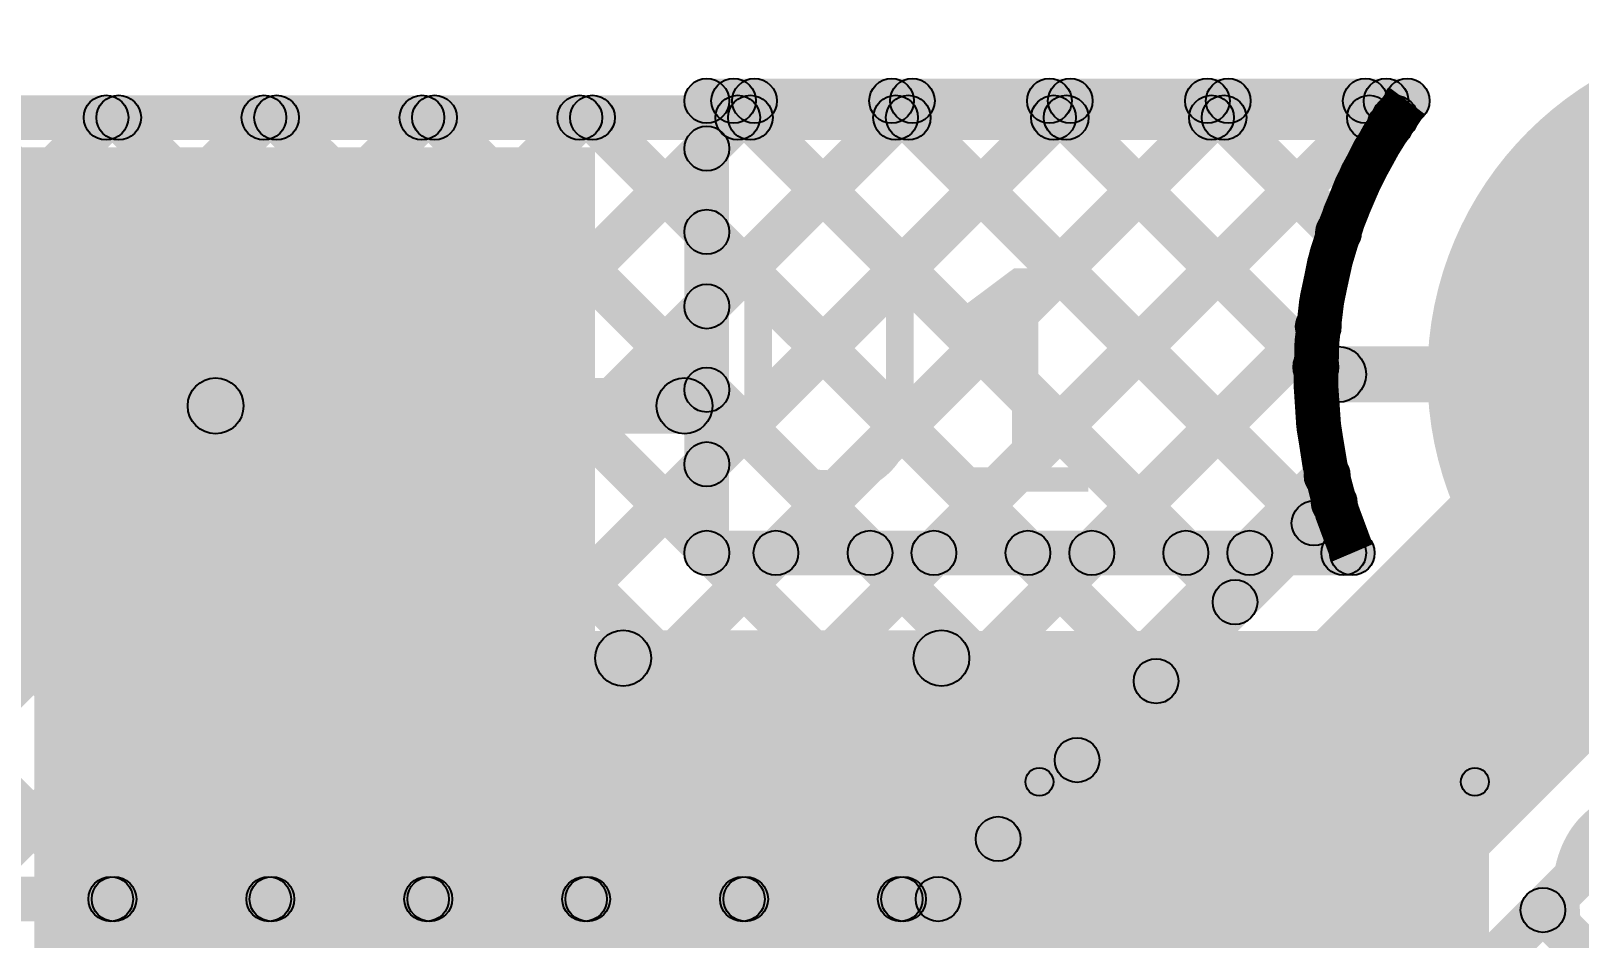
# Model space of a CAD drawing. Header units: millimetres. Extents: x 0.01 to 3.4, y 0.01 to 2.05.
# Drawn here: x 2.4474 to 2.7247, y 1.818 to 1.9805 of the extents above; entities that cross this region are included whole.
import ezdxf

# ---------------------------------------------------------------- set-up
doc = ezdxf.new("R2010")
doc.units = ezdxf.units.MM
doc.header["$MEASUREMENT"] = 0
for name, color, linetype in [('BottomLayer', 5, 'Continuous'), ('BottomSolder', 6, 'Continuous'), ('TopLayer', 1, 'Continuous'), ('TopOverlay', 2, 'Continuous'), ('TopPaste', 8, 'Continuous'), ('TopSolder', 216, 'Continuous')]:
    doc.layers.add(name, color=color, linetype=linetype)

# ---------------------------------------------------------------- blocks, each defined once
blk = doc.blocks.new('UA78M05IDCYR_16')
at = {"layer": 'TopLayer'}
blk.add_hatch(color=1, dxfattribs=at).paths.add_polyline_path([(-0.06398, 0.1565), (0.06398, 0.1565), (0.06398, 0.07185), (-0.06398, 0.07185)])
at = {"layer": 'TopOverlay'}
h = blk.add_hatch(color=2, dxfattribs=at)
edge = h.paths.add_edge_path()
edge.add_arc((0.073, 0.069), 0.005, 0, 360)
for points in [[(0.073, 0.064), (0.073, 0.074), (0.13, 0.074), (0.13, 0.064)], [(0.135, -0.075), (0.125, -0.075), (0.125, 0.069), (0.135, 0.069)]]:
    blk.add_hatch(color=2, dxfattribs=at).paths.add_polyline_path(points)
h = blk.add_hatch(color=2, dxfattribs=at)
edge = h.paths.add_edge_path()
edge.add_arc((0.13, 0.069), 0.005, 0, 360)
h = blk.add_hatch(color=2, dxfattribs=at)
edge = h.paths.add_edge_path()
edge.add_arc((0.13, 0.069), 0.005, 0, 360)
at = {"layer": 'TopPaste'}
blk.add_hatch(color=8, dxfattribs=at).paths.add_polyline_path([(-0.06398, 0.1565), (0.06398, 0.1565), (0.06398, 0.07185), (-0.06398, 0.07185)])
at = {"layer": 'TopSolder'}
blk.add_hatch(color=216, dxfattribs=at).paths.add_polyline_path([(-0.06798, 0.1605), (0.06798, 0.1605), (0.06798, 0.06785), (-0.06798, 0.06785)])
at = {"layer": 'TopOverlay'}
for centre in [(0.073, 0.069), (0.13, 0.069), (0.13, 0.069)]:
    blk.add_circle(centre, 0.005, dxfattribs=at)
blk = doc.blocks.new('C__1206_44')
at = {"layer": 'TopLayer'}
for points in [[(-0.08, 0.035), (-0.02, 0.035), (-0.02, -0.035), (-0.08, -0.035)], [(0.02, 0.035), (0.08, 0.035), (0.08, -0.035), (0.02, -0.035)]]:
    blk.add_hatch(color=1, dxfattribs=at).paths.add_polyline_path(points)
at = {"layer": 'TopOverlay'}
h = blk.add_hatch(color=2, dxfattribs=at)
edge = h.paths.add_edge_path()
edge.add_arc((-0.084, 0.039), 0.0025, 0, 360)
h = blk.add_hatch(color=2, dxfattribs=at)
edge = h.paths.add_edge_path()
edge.add_arc((-0.084, 0.039), 0.0025, 0, 360)
for points in [[(-0.0865, 0.039), (-0.0815, 0.039), (-0.0815, -0.039), (-0.0865, -0.039)], [(-0.084, 0.0365), (-0.084, 0.0415), (-0.024, 0.0415), (-0.024, 0.0365)], [(0.024, 0.0365), (0.024, 0.0415), (0.084, 0.0415), (0.084, 0.0365)], [(0.0815, 0.039), (0.0865, 0.039), (0.0865, -0.039), (0.0815, -0.039)], [(-0.084, -0.0415), (-0.084, -0.0365), (-0.024, -0.0365), (-0.024, -0.0415)], [(0.024, -0.0415), (0.024, -0.0365), (0.084, -0.0365), (0.084, -0.0415)]]:
    blk.add_hatch(color=2, dxfattribs=at).paths.add_polyline_path(points)
h = blk.add_hatch(color=2, dxfattribs=at)
edge = h.paths.add_edge_path()
edge.add_arc((-0.024, 0.039), 0.0025, 0, 360)
h = blk.add_hatch(color=2, dxfattribs=at)
edge = h.paths.add_edge_path()
edge.add_arc((0.024, 0.039), 0.0025, 0, 360)
h = blk.add_hatch(color=2, dxfattribs=at)
edge = h.paths.add_edge_path()
edge.add_arc((0.084, 0.039), 0.0025, 0, 360)
h = blk.add_hatch(color=2, dxfattribs=at)
edge = h.paths.add_edge_path()
edge.add_arc((0.084, 0.039), 0.0025, 0, 360)
h = blk.add_hatch(color=2, dxfattribs=at)
edge = h.paths.add_edge_path()
edge.add_arc((-0.084, -0.039), 0.0025, 0, 360)
h = blk.add_hatch(color=2, dxfattribs=at)
edge = h.paths.add_edge_path()
edge.add_arc((-0.084, -0.039), 0.0025, 0, 360)
h = blk.add_hatch(color=2, dxfattribs=at)
edge = h.paths.add_edge_path()
edge.add_arc((-0.024, -0.039), 0.0025, 0, 360)
h = blk.add_hatch(color=2, dxfattribs=at)
edge = h.paths.add_edge_path()
edge.add_arc((0.024, -0.039), 0.0025, 0, 360)
h = blk.add_hatch(color=2, dxfattribs=at)
edge = h.paths.add_edge_path()
edge.add_arc((0.084, -0.039), 0.0025, 0, 360)
h = blk.add_hatch(color=2, dxfattribs=at)
edge = h.paths.add_edge_path()
edge.add_arc((0.084, -0.039), 0.0025, 0, 360)
at = {"layer": 'TopPaste'}
for points in [[(-0.08, 0.035), (-0.02, 0.035), (-0.02, -0.035), (-0.08, -0.035)], [(0.02, 0.035), (0.08, 0.035), (0.08, -0.035), (0.02, -0.035)]]:
    blk.add_hatch(color=8, dxfattribs=at).paths.add_polyline_path(points)
at = {"layer": 'TopSolder'}
for points in [[(-0.084, 0.039), (-0.016, 0.039), (-0.016, -0.039), (-0.084, -0.039)], [(0.016, 0.039), (0.084, 0.039), (0.084, -0.039), (0.016, -0.039)]]:
    blk.add_hatch(color=216, dxfattribs=at).paths.add_polyline_path(points)
at = {"layer": 'TopOverlay'}
for centre in [(-0.084, 0.039), (-0.084, 0.039), (-0.024, 0.039), (0.024, 0.039), (0.084, 0.039), (0.084, 0.039), (-0.084, -0.039), (-0.084, -0.039), (-0.024, -0.039), (0.024, -0.039), (0.084, -0.039), (0.084, -0.039)]:
    blk.add_circle(centre, 0.0025, dxfattribs=at)

msp = doc.modelspace()

# ---------------------------------------------------------------- hatches: boundary and pattern name
at = {"layer": 'BottomLayer'}
h = msp.add_hatch(color=5, dxfattribs=at)
edge = h.paths.add_edge_path()
edge.add_arc((2.759, 1.919), 0.0575, 0, 360)
for points in [[(0.69628, 1.961), (0.69628, 1.969), (2.69172, 1.969), (2.69172, 1.961)], [(2.32366, 1.82217), (2.318, 1.82783), (2.458, 1.96783), (2.46366, 1.96217)], [(2.31884, 1.96217), (2.3245, 1.96783), (2.4645, 1.82783), (2.45884, 1.82217)], [(2.35194, 1.82217), (2.34628, 1.82783), (2.48628, 1.96783), (2.49194, 1.96217)], [(2.34713, 1.96217), (2.35279, 1.96783), (2.49279, 1.82783), (2.48713, 1.82217)], [(2.38023, 1.82217), (2.37457, 1.82783), (2.51457, 1.96783), (2.52023, 1.96217)], [(2.37541, 1.96217), (2.38107, 1.96783), (2.52107, 1.82783), (2.51541, 1.82217)], [(2.40851, 1.82217), (2.40285, 1.82783), (2.54285, 1.96783), (2.54851, 1.96217)], [(2.4037, 1.96217), (2.40935, 1.96783), (2.54935, 1.82783), (2.5437, 1.82217)], [(2.43679, 1.82217), (2.43114, 1.82783), (2.57114, 1.96783), (2.57679, 1.96217)], [(2.43198, 1.96217), (2.43764, 1.96783), (2.57764, 1.82783), (2.57198, 1.82217)], [(2.46508, 1.82217), (2.45942, 1.82783), (2.59942, 1.96783), (2.60508, 1.96217)], [(2.46027, 1.96217), (2.46592, 1.96783), (2.60592, 1.82783), (2.60027, 1.82217)], [(2.49336, 1.82217), (2.48771, 1.82783), (2.62771, 1.96783), (2.63336, 1.96217)], [(2.48855, 1.96217), (2.49421, 1.96783), (2.62344, 1.8386), (2.61778, 1.83294)], [(2.52165, 1.82217), (2.51599, 1.82783), (2.65599, 1.96783), (2.66165, 1.96217)], [(2.51683, 1.96217), (2.52249, 1.96783), (2.63758, 1.85274), (2.63193, 1.84708)], [(2.54993, 1.82217), (2.54427, 1.82783), (2.68427, 1.96783), (2.68993, 1.96217)], [(2.54512, 1.96217), (2.55078, 1.96783), (2.65173, 1.86688), (2.64607, 1.86122)], [(2.5734, 1.96217), (2.57906, 1.96783), (2.66587, 1.88102), (2.66021, 1.87536)], [(2.60169, 1.96217), (2.60734, 1.96783), (2.68001, 1.89516), (2.67435, 1.88951)], [(2.62997, 1.96217), (2.63563, 1.96783), (2.68034, 1.92312), (2.67468, 1.91746)], [(2.65826, 1.96217), (2.66391, 1.96783), (2.68442, 1.94732), (2.67876, 1.94167)], [(2.64368, 1.76832), (2.60832, 1.80368), (2.74132, 1.93668), (2.77668, 1.90132)], [(2.57822, 1.82217), (2.57256, 1.82783), (2.67512, 1.93039), (2.68078, 1.92474)], [(2.6815, 1.914), (2.6815, 1.924), (2.759, 1.924), (2.759, 1.914)], [(2.6065, 1.82217), (2.60084, 1.82783), (2.67671, 1.9037), (2.68237, 1.89804)], [(2.61267, 1.82217), (2.60702, 1.82783), (2.67799, 1.8988), (2.68365, 1.89315)], [(2.65641, 1.75559), (2.65075, 1.76125), (2.73315, 1.84365), (2.7388, 1.83799)], [(1.73848, 1.821), (1.73848, 1.829), (2.60985, 1.829), (2.60985, 1.821)], [(2.71536, 1.82021), (2.72102, 1.82587), (2.85987, 1.68702), (2.85421, 1.68136)]]:
    msp.add_hatch(color=5, dxfattribs=at).paths.add_polyline_path(points)
h = msp.add_hatch(color=5, dxfattribs=at)
edge = h.paths.add_edge_path()
edge.add_arc((2.46083, 1.965), 0.004, 0, 360)
h = msp.add_hatch(color=5, dxfattribs=at)
edge = h.paths.add_edge_path()
edge.add_arc((2.46309, 1.965), 0.004, 0, 360)
h = msp.add_hatch(color=5, dxfattribs=at)
edge = h.paths.add_edge_path()
edge.add_arc((2.48911, 1.965), 0.004, 0, 360)
h = msp.add_hatch(color=5, dxfattribs=at)
edge = h.paths.add_edge_path()
edge.add_arc((2.49138, 1.965), 0.004, 0, 360)
h = msp.add_hatch(color=5, dxfattribs=at)
edge = h.paths.add_edge_path()
edge.add_arc((2.5174, 1.965), 0.004, 0, 360)
h = msp.add_hatch(color=5, dxfattribs=at)
edge = h.paths.add_edge_path()
edge.add_arc((2.51966, 1.965), 0.004, 0, 360)
h = msp.add_hatch(color=5, dxfattribs=at)
edge = h.paths.add_edge_path()
edge.add_arc((2.54568, 1.965), 0.004, 0, 360)
h = msp.add_hatch(color=5, dxfattribs=at)
edge = h.paths.add_edge_path()
edge.add_arc((2.54795, 1.965), 0.004, 0, 360)
h = msp.add_hatch(color=5, dxfattribs=at)
edge = h.paths.add_edge_path()
edge.add_arc((2.57397, 1.965), 0.004, 0, 360)
h = msp.add_hatch(color=5, dxfattribs=at)
edge = h.paths.add_edge_path()
edge.add_arc((2.57623, 1.965), 0.004, 0, 360)
h = msp.add_hatch(color=5, dxfattribs=at)
edge = h.paths.add_edge_path()
edge.add_arc((2.60225, 1.965), 0.004, 0, 360)
h = msp.add_hatch(color=5, dxfattribs=at)
edge = h.paths.add_edge_path()
edge.add_arc((2.60452, 1.965), 0.004, 0, 360)
h = msp.add_hatch(color=5, dxfattribs=at)
edge = h.paths.add_edge_path()
edge.add_arc((2.63053, 1.965), 0.004, 0, 360)
h = msp.add_hatch(color=5, dxfattribs=at)
edge = h.paths.add_edge_path()
edge.add_arc((2.6328, 1.965), 0.004, 0, 360)
h = msp.add_hatch(color=5, dxfattribs=at)
edge = h.paths.add_edge_path()
edge.add_arc((2.65882, 1.965), 0.004, 0, 360)
h = msp.add_hatch(color=5, dxfattribs=at)
edge = h.paths.add_edge_path()
edge.add_arc((2.66108, 1.965), 0.004, 0, 360)
h = msp.add_hatch(color=5, dxfattribs=at)
edge = h.paths.add_edge_path()
edge.add_arc((2.6871, 1.965), 0.004, 0, 360)
h = msp.add_hatch(color=5, dxfattribs=at)
edge = h.paths.add_edge_path()
edge.add_arc((2.69172, 1.965), 0.004, 0, 360)
h = msp.add_hatch(color=5, dxfattribs=at)
edge = h.paths.add_edge_path()
edge.add_arc((2.69172, 1.965), 0.004, 0, 360)
h = msp.add_hatch(color=5, dxfattribs=at)
edge = h.paths.add_edge_path()
edge.add_arc((2.68159, 1.94449), 0.004, 0, 360)
h = msp.add_hatch(color=5, dxfattribs=at)
edge = h.paths.add_edge_path()
edge.add_arc((2.67795, 1.92756), 0.004, 0, 360)
h = msp.add_hatch(color=5, dxfattribs=at)
edge = h.paths.add_edge_path()
edge.add_arc((2.67751, 1.92029), 0.004, 0, 360)
h = msp.add_hatch(color=5, dxfattribs=at)
edge = h.paths.add_edge_path()
edge.add_arc((2.6815, 1.919), 0.005, 0, 360)
h = msp.add_hatch(color=5, dxfattribs=at)
edge = h.paths.add_edge_path()
edge.add_arc((2.67954, 1.90087), 0.004, 0, 360)
h = msp.add_hatch(color=5, dxfattribs=at)
edge = h.paths.add_edge_path()
edge.add_arc((2.68082, 1.89597), 0.004, 0, 360)
h = msp.add_hatch(color=5, dxfattribs=at)
edge = h.paths.add_edge_path()
edge.add_arc((2.68082, 1.89597), 0.004, 0, 360)
h = msp.add_hatch(color=5, dxfattribs=at)
edge = h.paths.add_edge_path()
edge.add_arc((2.67718, 1.89234), 0.004, 0, 360)
h = msp.add_hatch(color=5, dxfattribs=at)
edge = h.paths.add_edge_path()
edge.add_arc((2.66304, 1.87819), 0.004, 0, 360)
h = msp.add_hatch(color=5, dxfattribs=at)
edge = h.paths.add_edge_path()
edge.add_arc((2.6489, 1.86405), 0.004, 0, 360)
h = msp.add_hatch(color=5, dxfattribs=at)
edge = h.paths.add_edge_path()
edge.add_arc((2.63475, 1.84991), 0.004, 0, 360)
h = msp.add_hatch(color=5, dxfattribs=at)
edge = h.paths.add_edge_path()
edge.add_arc((2.62061, 1.83577), 0.004, 0, 360)
h = msp.add_hatch(color=5, dxfattribs=at)
edge = h.paths.add_edge_path()
edge.add_arc((2.46167, 1.825), 0.004, 0, 360)
h = msp.add_hatch(color=5, dxfattribs=at)
edge = h.paths.add_edge_path()
edge.add_arc((2.46225, 1.825), 0.004, 0, 360)
h = msp.add_hatch(color=5, dxfattribs=at)
edge = h.paths.add_edge_path()
edge.add_arc((2.48996, 1.825), 0.004, 0, 360)
h = msp.add_hatch(color=5, dxfattribs=at)
edge = h.paths.add_edge_path()
edge.add_arc((2.49053, 1.825), 0.004, 0, 360)
h = msp.add_hatch(color=5, dxfattribs=at)
edge = h.paths.add_edge_path()
edge.add_arc((2.51824, 1.825), 0.004, 0, 360)
h = msp.add_hatch(color=5, dxfattribs=at)
edge = h.paths.add_edge_path()
edge.add_arc((2.51882, 1.825), 0.004, 0, 360)
h = msp.add_hatch(color=5, dxfattribs=at)
edge = h.paths.add_edge_path()
edge.add_arc((2.54653, 1.825), 0.004, 0, 360)
h = msp.add_hatch(color=5, dxfattribs=at)
edge = h.paths.add_edge_path()
edge.add_arc((2.5471, 1.825), 0.004, 0, 360)
h = msp.add_hatch(color=5, dxfattribs=at)
edge = h.paths.add_edge_path()
edge.add_arc((2.57481, 1.825), 0.004, 0, 360)
h = msp.add_hatch(color=5, dxfattribs=at)
edge = h.paths.add_edge_path()
edge.add_arc((2.57539, 1.825), 0.004, 0, 360)
h = msp.add_hatch(color=5, dxfattribs=at)
edge = h.paths.add_edge_path()
edge.add_arc((2.60309, 1.825), 0.004, 0, 360)
h = msp.add_hatch(color=5, dxfattribs=at)
edge = h.paths.add_edge_path()
edge.add_arc((2.60367, 1.825), 0.004, 0, 360)
h = msp.add_hatch(color=5, dxfattribs=at)
edge = h.paths.add_edge_path()
edge.add_arc((2.60985, 1.825), 0.004, 0, 360)
h = msp.add_hatch(color=5, dxfattribs=at)
edge = h.paths.add_edge_path()
edge.add_arc((2.60985, 1.825), 0.004, 0, 360)
h = msp.add_hatch(color=5, dxfattribs=at)
edge = h.paths.add_edge_path()
edge.add_arc((2.71819, 1.82304), 0.004, 0, 360)
at = {"layer": 'BottomSolder'}
h = msp.add_hatch(color=6, dxfattribs=at)
edge = h.paths.add_edge_path()
edge.add_arc((2.759, 1.919), 0.0615, 0, 360)
at = {"layer": 'TopLayer'}
h = msp.add_hatch(color=1, dxfattribs=at)
edge = h.paths.add_edge_path()
edge.add_arc((2.759, 1.919), 0.0575, 0, 360)
h = msp.add_hatch(color=1, dxfattribs=at)
edge = h.paths.add_edge_path()
edge.add_arc((2.56843, 1.968), 0.004, 0, 360)
h = msp.add_hatch(color=1, dxfattribs=at)
edge = h.paths.add_edge_path()
edge.add_arc((2.56843, 1.968), 0.004, 0, 360)
for points in [[(2.56843, 1.964), (2.56843, 1.972), (2.69388, 1.972), (2.69388, 1.964)], [(2.57125, 1.95663), (2.5656, 1.96229), (2.57414, 1.97083), (2.57979, 1.96517)], [(2.57125, 1.90006), (2.5656, 1.90572), (2.63071, 1.97083), (2.63636, 1.96517)], [(2.57125, 1.92835), (2.5656, 1.934), (2.60242, 1.97083), (2.60808, 1.96517)], [(2.5704, 1.96517), (2.57606, 1.97083), (2.65706, 1.88983), (2.6514, 1.88417)], [(2.58365, 1.88417), (2.57799, 1.88983), (2.65899, 1.97083), (2.66465, 1.96517)], [(2.59869, 1.96517), (2.60434, 1.97083), (2.68534, 1.88983), (2.67969, 1.88417)], [(2.61193, 1.88417), (2.60627, 1.88983), (2.68727, 1.97083), (2.69293, 1.96517)], [(2.62697, 1.96517), (2.63263, 1.97083), (2.68034, 1.92312), (2.67468, 1.91746)], [(2.65526, 1.96517), (2.66091, 1.97083), (2.68442, 1.94732), (2.67876, 1.94167)], [(2.68354, 1.96517), (2.6892, 1.97083), (2.69361, 1.96642), (2.68795, 1.96076)], [(2.57243, 1.887), (2.56443, 1.887), (2.56443, 1.968), (2.57243, 1.968)], [(2.448, 1.541), (2.511, 1.541), (2.511, 1.956), (2.448, 1.956)], [(2.5656, 1.94169), (2.57125, 1.94735), (2.62878, 1.88983), (2.62312, 1.88417)], [(2.64022, 1.88417), (2.63456, 1.88983), (2.67512, 1.93039), (2.68078, 1.92474)], [(2.6815, 1.914), (2.6815, 1.924), (2.759, 1.924), (2.759, 1.914)], [(2.5656, 1.91341), (2.57125, 1.91907), (2.60049, 1.88983), (2.59483, 1.88417)], [(2.39647, 1.90835), (2.39647, 1.91835), (2.48045, 1.91835), (2.48045, 1.90835)], [(2.48045, 1.90835), (2.48045, 1.91835), (2.56443, 1.91835), (2.56443, 1.90835)], [(2.6685, 1.88417), (2.66284, 1.88983), (2.67671, 1.9037), (2.68237, 1.89804)], [(2.56843, 1.883), (2.56843, 1.891), (2.68404, 1.891), (2.68404, 1.883)], [(2.448, 1.782), (2.708, 1.782), (2.708, 1.873), (2.448, 1.873)]]:
    msp.add_hatch(color=1, dxfattribs=at).paths.add_polyline_path(points)
h = msp.add_hatch(color=1, dxfattribs=at)
edge = h.paths.add_edge_path()
edge.add_arc((2.57323, 1.968), 0.004, 0, 360)
h = msp.add_hatch(color=1, dxfattribs=at)
edge = h.paths.add_edge_path()
edge.add_arc((2.57697, 1.968), 0.004, 0, 360)
h = msp.add_hatch(color=1, dxfattribs=at)
edge = h.paths.add_edge_path()
edge.add_arc((2.60152, 1.968), 0.004, 0, 360)
h = msp.add_hatch(color=1, dxfattribs=at)
edge = h.paths.add_edge_path()
edge.add_arc((2.60525, 1.968), 0.004, 0, 360)
h = msp.add_hatch(color=1, dxfattribs=at)
edge = h.paths.add_edge_path()
edge.add_arc((2.6298, 1.968), 0.004, 0, 360)
h = msp.add_hatch(color=1, dxfattribs=at)
edge = h.paths.add_edge_path()
edge.add_arc((2.63353, 1.968), 0.004, 0, 360)
h = msp.add_hatch(color=1, dxfattribs=at)
edge = h.paths.add_edge_path()
edge.add_arc((2.65808, 1.968), 0.004, 0, 360)
h = msp.add_hatch(color=1, dxfattribs=at)
edge = h.paths.add_edge_path()
edge.add_arc((2.66182, 1.968), 0.004, 0, 360)
h = msp.add_hatch(color=1, dxfattribs=at)
edge = h.paths.add_edge_path()
edge.add_arc((2.68637, 1.968), 0.004, 0, 360)
h = msp.add_hatch(color=1, dxfattribs=at)
edge = h.paths.add_edge_path()
edge.add_arc((2.6901, 1.968), 0.004, 0, 360)
h = msp.add_hatch(color=1, dxfattribs=at)
edge = h.paths.add_edge_path()
edge.add_arc((2.69388, 1.968), 0.004, 0, 360)
h = msp.add_hatch(color=1, dxfattribs=at)
edge = h.paths.add_edge_path()
edge.add_arc((2.69388, 1.968), 0.004, 0, 360)
h = msp.add_hatch(color=1, dxfattribs=at)
edge = h.paths.add_edge_path()
edge.add_arc((2.69078, 1.96359), 0.004, 0, 360)
h = msp.add_hatch(color=1, dxfattribs=at)
edge = h.paths.add_edge_path()
edge.add_arc((2.56843, 1.95946), 0.004, 0, 360)
h = msp.add_hatch(color=1, dxfattribs=at)
edge = h.paths.add_edge_path()
edge.add_arc((2.56843, 1.94452), 0.004, 0, 360)
h = msp.add_hatch(color=1, dxfattribs=at)
edge = h.paths.add_edge_path()
edge.add_arc((2.68159, 1.94449), 0.004, 0, 360)
h = msp.add_hatch(color=1, dxfattribs=at)
edge = h.paths.add_edge_path()
edge.add_arc((2.56843, 1.93117), 0.004, 0, 360)
h = msp.add_hatch(color=1, dxfattribs=at)
edge = h.paths.add_edge_path()
edge.add_arc((2.67795, 1.92756), 0.004, 0, 360)
h = msp.add_hatch(color=1, dxfattribs=at)
edge = h.paths.add_edge_path()
edge.add_arc((2.67751, 1.92029), 0.004, 0, 360)
h = msp.add_hatch(color=1, dxfattribs=at)
edge = h.paths.add_edge_path()
edge.add_arc((2.6815, 1.919), 0.005, 0, 360)
h = msp.add_hatch(color=1, dxfattribs=at)
edge = h.paths.add_edge_path()
edge.add_arc((2.56843, 1.91624), 0.004, 0, 360)
h = msp.add_hatch(color=1, dxfattribs=at)
edge = h.paths.add_edge_path()
edge.add_arc((2.48045, 1.91335), 0.005, 0, 360)
h = msp.add_hatch(color=1, dxfattribs=at)
edge = h.paths.add_edge_path()
edge.add_arc((2.48045, 1.91335), 0.005, 0, 360)
h = msp.add_hatch(color=1, dxfattribs=at)
edge = h.paths.add_edge_path()
edge.add_arc((2.56443, 1.91335), 0.005, 0, 360)
h = msp.add_hatch(color=1, dxfattribs=at)
edge = h.paths.add_edge_path()
edge.add_arc((2.56843, 1.90289), 0.004, 0, 360)
h = msp.add_hatch(color=1, dxfattribs=at)
edge = h.paths.add_edge_path()
edge.add_arc((2.67954, 1.90087), 0.004, 0, 360)
h = msp.add_hatch(color=1, dxfattribs=at)
edge = h.paths.add_edge_path()
edge.add_arc((2.56843, 1.887), 0.004, 0, 360)
h = msp.add_hatch(color=1, dxfattribs=at)
edge = h.paths.add_edge_path()
edge.add_arc((2.56843, 1.887), 0.004, 0, 360)
h = msp.add_hatch(color=1, dxfattribs=at)
edge = h.paths.add_edge_path()
edge.add_arc((2.58082, 1.887), 0.004, 0, 360)
h = msp.add_hatch(color=1, dxfattribs=at)
edge = h.paths.add_edge_path()
edge.add_arc((2.59766, 1.887), 0.004, 0, 360)
h = msp.add_hatch(color=1, dxfattribs=at)
edge = h.paths.add_edge_path()
edge.add_arc((2.6091, 1.887), 0.004, 0, 360)
h = msp.add_hatch(color=1, dxfattribs=at)
edge = h.paths.add_edge_path()
edge.add_arc((2.62595, 1.887), 0.004, 0, 360)
h = msp.add_hatch(color=1, dxfattribs=at)
edge = h.paths.add_edge_path()
edge.add_arc((2.63739, 1.887), 0.004, 0, 360)
h = msp.add_hatch(color=1, dxfattribs=at)
edge = h.paths.add_edge_path()
edge.add_arc((2.65423, 1.887), 0.004, 0, 360)
h = msp.add_hatch(color=1, dxfattribs=at)
edge = h.paths.add_edge_path()
edge.add_arc((2.66567, 1.887), 0.004, 0, 360)
h = msp.add_hatch(color=1, dxfattribs=at)
edge = h.paths.add_edge_path()
edge.add_arc((2.68252, 1.887), 0.004, 0, 360)
h = msp.add_hatch(color=1, dxfattribs=at)
edge = h.paths.add_edge_path()
edge.add_arc((2.68404, 1.887), 0.004, 0, 360)
h = msp.add_hatch(color=1, dxfattribs=at)
edge = h.paths.add_edge_path()
edge.add_arc((2.68404, 1.887), 0.004, 0, 360)
at = {"layer": 'TopSolder'}
h = msp.add_hatch(color=216, dxfattribs=at)
edge = h.paths.add_edge_path()
edge.add_arc((2.759, 1.919), 0.0615, 0, 360)

# ---------------------------------------------------------------- linework, layer by layer
at = {"layer": 'BottomLayer', "const_width": 0.008}
msp.add_lwpolyline([(2.68082, 1.89597, -0.225234), (2.69172, 1.965)], format="xyb", dxfattribs=at)
at = {"layer": 'BottomLayer'}
for centre, radius in [((2.46083, 1.965), 0.004), ((2.46309, 1.965), 0.004), ((2.48911, 1.965), 0.004), ((2.49138, 1.965), 0.004), ((2.5174, 1.965), 0.004), ((2.51966, 1.965), 0.004), ((2.54568, 1.965), 0.004), ((2.54795, 1.965), 0.004), ((2.57397, 1.965), 0.004), ((2.57623, 1.965), 0.004), ((2.60225, 1.965), 0.004), ((2.60452, 1.965), 0.004), ((2.63053, 1.965), 0.004), ((2.6328, 1.965), 0.004), ((2.65882, 1.965), 0.004), ((2.66108, 1.965), 0.004), ((2.6871, 1.965), 0.004), ((2.69172, 1.965), 0.004), ((2.69172, 1.965), 0.004), ((2.68159, 1.94449), 0.004), ((2.67795, 1.92756), 0.004), ((2.67751, 1.92029), 0.004), ((2.6815, 1.919), 0.005), ((2.67954, 1.90087), 0.004), ((2.68082, 1.89597), 0.004), ((2.68082, 1.89597), 0.004), ((2.67718, 1.89234), 0.004), ((2.66304, 1.87819), 0.004), ((2.6489, 1.86405), 0.004), ((2.63475, 1.84991), 0.004), ((2.62061, 1.83577), 0.004), ((2.46167, 1.825), 0.004), ((2.46225, 1.825), 0.004), ((2.48996, 1.825), 0.004), ((2.49053, 1.825), 0.004), ((2.51824, 1.825), 0.004), ((2.51882, 1.825), 0.004), ((2.54653, 1.825), 0.004), ((2.5471, 1.825), 0.004), ((2.57481, 1.825), 0.004), ((2.57539, 1.825), 0.004), ((2.60309, 1.825), 0.004), ((2.60367, 1.825), 0.004), ((2.60985, 1.825), 0.004), ((2.60985, 1.825), 0.004), ((2.71819, 1.82304), 0.004)]:
    msp.add_circle(centre, radius, dxfattribs=at)
at = {"layer": 'TopLayer', "const_width": 0.008}
msp.add_lwpolyline([(2.68404, 1.887, -0.268308), (2.69388, 1.968)], format="xyb", dxfattribs=at)
at = {"layer": 'TopLayer'}
for centre, radius in [((2.56843, 1.968), 0.004), ((2.56843, 1.968), 0.004), ((2.57323, 1.968), 0.004), ((2.57697, 1.968), 0.004), ((2.60152, 1.968), 0.004), ((2.60525, 1.968), 0.004), ((2.6298, 1.968), 0.004), ((2.63353, 1.968), 0.004), ((2.65808, 1.968), 0.004), ((2.66182, 1.968), 0.004), ((2.68637, 1.968), 0.004), ((2.6901, 1.968), 0.004), ((2.69388, 1.968), 0.004), ((2.69388, 1.968), 0.004), ((2.69078, 1.96359), 0.004), ((2.56843, 1.95946), 0.004), ((2.56843, 1.94452), 0.004), ((2.68159, 1.94449), 0.004), ((2.56843, 1.93117), 0.004), ((2.67795, 1.92756), 0.004), ((2.67751, 1.92029), 0.004), ((2.6815, 1.919), 0.005), ((2.56843, 1.91624), 0.004), ((2.48045, 1.91335), 0.005), ((2.48045, 1.91335), 0.005), ((2.56443, 1.91335), 0.005), ((2.56843, 1.90289), 0.004), ((2.67954, 1.90087), 0.004), ((2.56843, 1.887), 0.004), ((2.56843, 1.887), 0.004), ((2.58082, 1.887), 0.004), ((2.59766, 1.887), 0.004), ((2.6091, 1.887), 0.004), ((2.62595, 1.887), 0.004), ((2.63739, 1.887), 0.004), ((2.65423, 1.887), 0.004), ((2.66567, 1.887), 0.004), ((2.68252, 1.887), 0.004), ((2.68404, 1.887), 0.004), ((2.68404, 1.887), 0.004)]:
    msp.add_circle(centre, radius, dxfattribs=at)

# ---------------------------------------------------------------- block references
msp.add_blockref('UA78M05IDCYR_16', (2.48045, 1.79917))
at = {"rotation": 90}
msp.add_blockref('C__1206_44', (2.667, 1.762), dxfattribs=at)

# ---------------------------------------------------------------- texts
at = {"layer": 'TopOverlay'}
for s, p in [('U1', (2.571, 1.898)), ('C2', (2.717, 1.804))]:
    msp.add_text(s, height=0.04, dxfattribs=at).set_placement(p)

doc.saveas('drawing.dxf')
